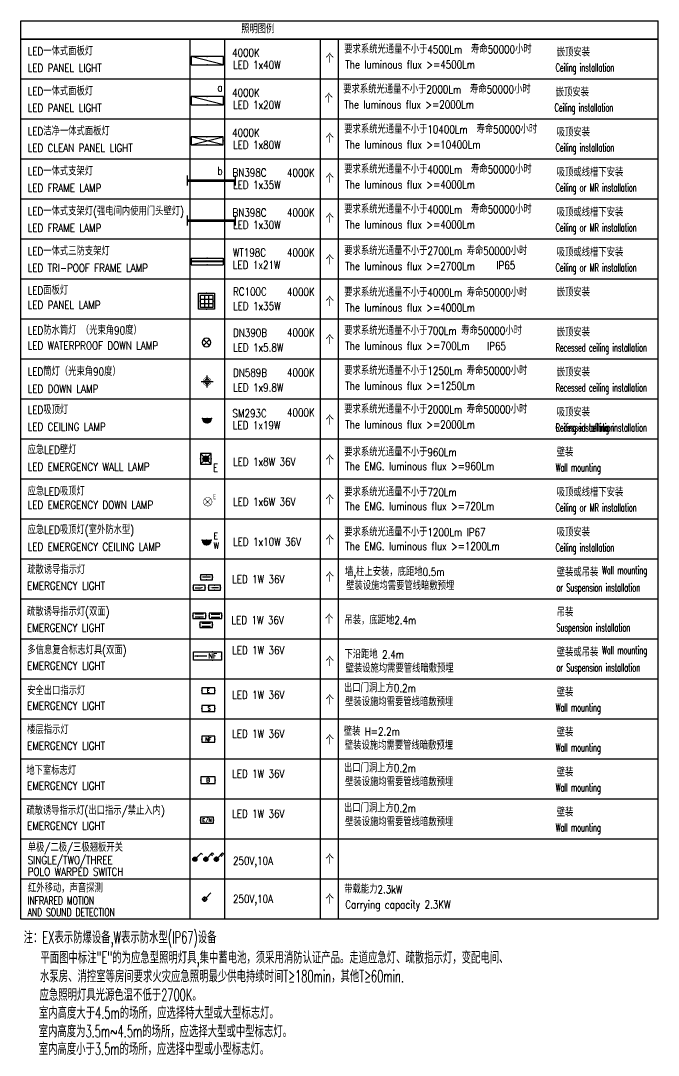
# Model space of a CAD drawing. Extents: x -621157 to 1764546, y -106808 to 741893.
# Drawn here: x -587097 to -563179, y 76664 to 115462 of the extents above; entities that cross this region are included whole.
import ezdxf
from ezdxf.enums import TextEntityAlignment as Align

# ---------------------------------------------------------------- set-up
doc = ezdxf.new("R2010")
doc.units = 0
doc.header["$LTSCALE"] = 1000
doc.header["$MEASUREMENT"] = 0
doc.linetypes.add('DASH', pattern=[0.35, 0.25, -0.1])
for name, color, linetype in [('-TEXT', 50, 'Continuous'), ('E-EQUIP-LGT', 3, 'Continuous'), ('EQUIP-照明', 3, 'Continuous'), ('I-equip', 3, 'Continuous'), ('I-LIGHT', 3, 'Continuous'), ('SIG_TEXT', 2, 'Continuous'), ('TEL_TEXT', 7, 'Continuous'), ('WIRE-照明', 4, 'Continuous'), ('设备-照明', 3, 'Continuous')]:
    doc.layers.add(name, color=color, linetype=linetype)
doc.styles.add('_TEL_DIM', font='SIMPLEX', dxfattribs={"width": 0.8, "height": 3.5, "bigfont": 'HZTXT'})
doc.styles.add('DIM_FONT', font='ROMANS', dxfattribs={"width": 0.8, "bigfont": 'HZDXC'})
doc.styles.add('HZTXT', font='romans.shx', dxfattribs={"width": 0.8, "bigfont": 'hzdxc.shx'})
doc.styles.get("Standard").update_dxf_attribs({"font": 'romans.shx', "bigfont": 'HZDXC.SHX'})
doc.styles.add('STYLE1', font='simhei.ttf')

# ---------------------------------------------------------------- blocks, each defined once
blk = doc.blocks.new('$equip$00001776')
for p, q in [((0.72, 0.66), (-0.72, 0.66)), ((-0.72, 0.66), (-0.72, 0)), ((-0.72, 0), (0.72, 0)), ((0.72, 0), (0.72, 0.66))]:
    blk.add_line(p, q)
for p in [(-0.72, 0.33), (0, 0.66), (0, 0), (0.72, 0.33)]:
    blk.add_point(p)
at = {"color": 7, "style": '_TEL_DIM'}
blk.add_attdef('$TEXT$', text='', height=0.4, dxfattribs=at).set_placement((0, 0.33), align=Align.MIDDLE_CENTER)
at = {"color": 7, "style": '_TEL_DIM', "flags": 1}
blk.add_attdef('A', text='', height=0.00002, dxfattribs=at).set_placement((0, 0), align=Align.MIDDLE_CENTER)
blk = doc.blocks.new('A$C151D1C80')
for p, q in [((1126, 0), (0, 0)), ((0, 0), (0, -330)), ((1126, -330), (1126, 0)), ((0, -330), (1126, -330)), ((594, -163), (1074, -163))]:
    blk.add_line(p, q)
for p in [(360, 0), (0, -165), (360, -330), (1126, -165)]:
    blk.add_point(p)
blk.add_solid([(954, -199), (1098, -163), (954, -127)])
at = {"color": 7, "style": '_TEL_DIM'}
blk.add_attdef('$TEXT$', text='', height=200, dxfattribs=at).set_placement((360, -165), align=Align.MIDDLE_CENTER)
at = {"color": 7, "style": '_TEL_DIM', "flags": 1}
blk.add_attdef('A', text='', height=0.01, dxfattribs=at).set_placement((360, -330), align=Align.MIDDLE_CENTER)
blk = doc.blocks.new('$equip$00001168')
blk.add_line((-0.5, 0), (0.5, 0))
blk.add_arc((0, 0), 0.5, 180, 0)
for p in [(-0.5, 0), (0, 0), (0.5, 0), (0, -0.5)]:
    blk.add_point(p)
for points in [[(0.43, -0.25), (-0.43, -0.25), (0.5, 0), (-0.5, 0)], [(0.25, -0.43), (-0.25, -0.43), (0.43, -0.25), (-0.43, -0.25)], [(0, -0.5), (0, -0.5), (0.25, -0.43), (-0.25, -0.43)]]:
    blk.add_solid(points)
at = {"flags": 9}
blk.add_attdef('A', (0, 0), '', height=0.00002, dxfattribs=at)
blk = doc.blocks.new('lightf')
at = {"layer": 'I-equip', "color": 7}
for p, q in [((38, -38), (-38, 38)), ((38, 38), (-38, -38))]:
    blk.add_line(p, q, dxfattribs=at)
at = {"layer": 'I-equip'}
blk.add_circle((0, 0), 54, dxfattribs=at)
blk = doc.blocks.new('$equip_U$00000103(3T96GD2-PC)')
for p, q in [((-1.2, 0.25), (1.2, 0.25)), ((-1.2, 0.25), (-1.2, -0.25)), ((1.2, 0.25), (1.2, -0.25)), ((-1.2, -0.25), (1.2, -0.25))]:
    blk.add_line(p, q)
at = {"const_width": 0.14}
blk.add_lwpolyline([(-1.2, 0), (1.2, 0)], dxfattribs=at)
for p in [(-1.2, 0), (0, 0.25), (1.2, 0), (0, -0.25)]:
    blk.add_point(p)
at = {"color": 7, "style": '_TEL_DIM', "flags": 1}
for tag in ['A', 'REMARK']:
    blk.add_attdef(tag, text='', height=0.00002, dxfattribs=at).set_placement((0, 0), align=Align.MIDDLE_CENTER)
blk = doc.blocks.new('$equip_U$00000113(3T96GD2-PC)')
blk.add_blockref('$equip_U$00000103(3T96GD2-PC)', (0, 0))
at = {"color": 7, "style": '_TEL_DIM', "flags": 1}
for tag in ['A', 'REMARK']:
    blk.add_attdef(tag, text='', height=0.00002, dxfattribs=at).set_placement((0, 0), align=Align.MIDDLE_CENTER)
blk = doc.blocks.new('$equip_U$00000128(7WHLKQ2-PC)')
blk.add_blockref('$equip_U$00000113(3T96GD2-PC)', (0, 0))
at = {"color": 7, "style": '_TEL_DIM', "flags": 1}
blk.add_attdef('A', text='', height=0.00002, dxfattribs=at).set_placement((0, 0), align=Align.MIDDLE_CENTER)
blk = doc.blocks.new('$equip$00001159')
at = {"color": 0}
blk.add_line((-1.476, 0), (2.124, 0), dxfattribs=at)
at = {"color": 0, "const_width": 0.21}
blk.add_lwpolyline([(-1.476, 0), (2.124, 0)], dxfattribs=at)
at = {"color": 0}
for points in [[(-1.476, 0.375), (-1.476, -0.375)], [(2.124, 0.375), (2.124, -0.375)]]:
    blk.add_lwpolyline(points, dxfattribs=at)
at = {"layer": 'EQUIP-照明', "color": 0}
blk.add_point((-0.276, 0), dxfattribs=at)
blk = doc.blocks.new('$equip$00001685')
for p, q in [((0.72, 0.6), (-0.72, 0.6)), ((-0.72, 0.6), (-0.72, 0)), ((-0.72, 0), (0.72, 0)), ((0.72, 0), (0.72, 0.6))]:
    blk.add_line(p, q)
at = {"color": 7}
blk.add_line((-0.48, 0.3), (0.48, 0.3), dxfattribs=at)
for p in [(-0.72, 0.3), (0, 0.6), (0, 0), (0.72, 0.3)]:
    blk.add_point(p)
for points in [[(-0.24, 0.23), (-0.53, 0.3), (-0.24, 0.37)], [(0.24, 0.23), (0.53, 0.3), (0.24, 0.37)]]:
    blk.add_solid(points)
at = {"layer": 'TEL_TEXT', "style": '_TEL_DIM', "flags": 1}
blk.add_attdef('A', text='', height=0.00002, dxfattribs=at).set_placement((0, 0), align=Align.MIDDLE_CENTER)
blk = doc.blocks.new('_LINKPT1')
blk.add_line((0, 0), (0, 0))
blk = doc.blocks.new('M_X2')
for p, q in [((0.15, 0.36), (0.63, 0.83)), ((0.63, 0.83), (0.77, 0.69))]:
    blk.add_line(p, q)
blk.add_circle((0, 0.21), 0.208)
for points in [[(-0.18, 0.31), (0.18, 0.31), (-0.21, 0.21), (0.21, 0.21)], [(-0.18, 0.1), (0.18, 0.1), (-0.21, 0.21), (0.21, 0.21)], [(-0.1, 0.39), (0.1, 0.39), (-0.18, 0.31), (0.18, 0.31)], [(-0.1, 0.03), (0.1, 0.03), (-0.18, 0.1), (0.18, 0.1)], [(0, 0.42), (0, 0.42), (-0.1, 0.39), (0.1, 0.39)], [(0, 0), (0, 0), (-0.1, 0.03), (0.1, 0.03)]]:
    blk.add_solid(points)
for p in [(-0.21, 0.21), (0, 0.42), (0.21, 0.21), (0, 0)]:
    blk.add_blockref('_LINKPT1', p)
at = {"width": 0.8, "flags": 9}
blk.add_attdef('A', (0, 0), '', height=0.00002, dxfattribs=at)
blk = doc.blocks.new('$equip$00001963')
for p, q in [((0.15, 0.36), (0.62, 0.83)), ((0.51, 0.72), (0.65, 0.58)), ((0.62, 0.83), (0.77, 0.69))]:
    blk.add_line(p, q)
blk.add_circle((0, 0.21), 0.208)
for p in [(-0.21, 0.21), (0, 0.42), (0, 0), (0.21, 0.21)]:
    blk.add_point(p)
for points in [[(-0.18, 0.31), (0.18, 0.31), (-0.21, 0.21), (0.21, 0.21)], [(-0.18, 0.1), (0.18, 0.1), (-0.21, 0.21), (0.21, 0.21)], [(-0.1, 0.39), (0.1, 0.39), (-0.18, 0.31), (0.18, 0.31)], [(-0.1, 0.03), (0.1, 0.03), (-0.18, 0.1), (0.18, 0.1)], [(0, 0.42), (0, 0.42), (-0.1, 0.39), (0.1, 0.39)], [(0, 0), (0, 0), (-0.1, 0.03), (0.1, 0.03)]]:
    blk.add_solid(points)
at = {"layer": 'TEL_TEXT', "style": '_TEL_DIM', "flags": 1}
blk.add_attdef('A', text='', height=0.00002, dxfattribs=at).set_placement((0, 0), align=Align.MIDDLE_CENTER)
blk = doc.blocks.new('$equip$00001964')
for p, q in [((0.15, 0.36), (0.62, 0.83)), ((0.4, 0.61), (0.54, 0.47)), ((0.51, 0.72), (0.65, 0.58)), ((0.62, 0.83), (0.77, 0.69))]:
    blk.add_line(p, q)
blk.add_circle((0, 0.21), 0.208)
for p in [(-0.21, 0.21), (0, 0.42), (0, 0), (0.21, 0.21)]:
    blk.add_point(p)
for points in [[(-0.18, 0.31), (0.18, 0.31), (-0.21, 0.21), (0.21, 0.21)], [(-0.18, 0.1), (0.18, 0.1), (-0.21, 0.21), (0.21, 0.21)], [(-0.1, 0.39), (0.1, 0.39), (-0.18, 0.31), (0.18, 0.31)], [(-0.1, 0.03), (0.1, 0.03), (-0.18, 0.1), (0.18, 0.1)], [(0, 0.42), (0, 0.42), (-0.1, 0.39), (0.1, 0.39)], [(0, 0), (0, 0), (-0.1, 0.03), (0.1, 0.03)]]:
    blk.add_solid(points)
at = {"layer": 'TEL_TEXT', "style": '_TEL_DIM', "flags": 1}
blk.add_attdef('A', text='', height=0.00002, dxfattribs=at).set_placement((0, 0), align=Align.MIDDLE_CENTER)
blk = doc.blocks.new('$equip_U$00000003(3T96GD2-PC)')
for p, q in [((-0.7, 0), (-0.7, -0.64)), ((0.7, 0), (-0.7, 0)), ((0.7, -0.64), (0.7, 0)), ((-0.7, -0.64), (0.7, -0.64))]:
    blk.add_line(p, q)
for p in [(0, 0), (-0.7, -0.32), (0, -0.64), (0.7, -0.32)]:
    blk.add_point(p)
at = {"width": 0.8}
blk.add_text('S', height=0.438, dxfattribs=at).set_placement((-0.08, -0.53))
at = {"style": '_TEL_DIM', "flags": 1}
blk.add_attdef('A', text='', height=0.00002, dxfattribs=at).set_placement((0, 0), align=Align.MIDDLE_CENTER)
blk = doc.blocks.new('$equip$00001216')
for p, q in [((-0.19, 0.13), (0.19, 0.28)), ((-0.08, 0.4), (0.08, 0.01)), ((0.15, 0.36), (0.62, 0.83))]:
    blk.add_line(p, q)
blk.add_circle((0, 0.21), 0.208)
for p in [(-0.21, 0.21), (0, 0.42), (0, 0), (0.21, 0.21)]:
    blk.add_point(p)
at = {"flags": 9}
blk.add_attdef('A', (0, 0), '', height=0.00002, dxfattribs=at)
blk = doc.blocks.new('$equip$00001167')
at = {"color": 0}
for p, q in [((-0.429, 0.429), (0.429, -0.429)), ((-0.429, -0.429), (0.429, 0.429))]:
    blk.add_line(p, q, dxfattribs=at)
blk.add_lwpolyline([(-0.5, 0.5), (-0.5, -0.5), (0.5, -0.5), (0.5, 0.5)], close=True, dxfattribs=at)
blk.add_circle((0, 0), 0.275, dxfattribs=at)
for p in [(-0.5, 0), (0, 0.5), (0.5, 0), (0, -0.5)]:
    blk.add_point(p, dxfattribs=at)
for points in [[(-0.238, 0.137), (0.238, 0.137), (-0.275, 0), (0.275, 0)], [(-0.238, -0.137), (0.238, -0.137), (-0.275, 0), (0.275, 0)], [(-0.137, 0.238), (0.137, 0.238), (-0.238, 0.137), (0.238, 0.137)], [(0, 0.275), (0, 0.275), (-0.137, 0.238), (0.137, 0.238)], [(-0.137, -0.238), (0.137, -0.238), (-0.238, -0.137), (0.238, -0.137)], [(0, -0.275), (0, -0.275), (-0.137, -0.238), (0.137, -0.238)]]:
    blk.add_solid(points, dxfattribs=at)
at = {"color": 0, "flags": 9}
blk.add_attdef('A', (0, 0), '', height=0.00002, dxfattribs=at)
blk = doc.blocks.new('G$CA8218DC1')
at = {"color": 3}
for p, q in [((0, 0), (0, -450)), ((188, 0), (0, 0)), ((188, -450), (188, 0)), ((94, -375), (94, -150)), ((0, -450), (188, -450))]:
    blk.add_line(p, q, dxfattribs=at)
for p in [(94, 0), (0, -225), (188, -225), (94, -450)]:
    blk.add_point(p, dxfattribs=at)
blk.add_solid([(116, -150), (94, -60), (71, -150)], dxfattribs=at)
at = {"layer": 'TEL_TEXT', "color": 3, "style": '_TEL_DIM', "flags": 1}
blk.add_attdef('A', text='', height=0.00625, rotation=90, dxfattribs=at).set_placement((188, -225), align=Align.MIDDLE_CENTER)
blk = doc.blocks.new('light')
at = {"layer": 'I-equip'}
for p, q in [((150, 0), (-150, 0)), ((0, -150), (0, 150))]:
    blk.add_line(p, q, dxfattribs=at)
at = {"layer": 'I-equip', "const_width": 10}
blk.add_lwpolyline([(0, 100, -1), (0, -100, -1), (0, 100, 0.377351)], format="xyb", dxfattribs=at)
at = {"layer": 'I-equip', "color": 7}
blk.add_circle((0, 0), 60, dxfattribs=at)
blk = doc.blocks.new('$equip$00001153')
for p, q in [((-0.5, 0.5), (0.5, 0.5)), ((-0.5, -0.5), (-0.5, 0.5)), ((-0.385, 0.385), (0.385, 0.385)), ((-0.385, -0.385), (-0.385, 0.385)), ((-0.385, 0.128), (0.385, 0.128)), ((-0.129, 0.385), (-0.129, -0.385)), ((0.128, 0.385), (0.128, -0.385)), ((0.385, 0.385), (0.385, -0.385)), ((0.5, 0.5), (0.5, -0.5)), ((0.5, -0.5), (-0.5, -0.5)), ((-0.385, -0.129), (0.385, -0.129)), ((0.385, -0.385), (-0.385, -0.385))]:
    blk.add_line(p, q)
for p in [(-0.5, 0), (0, 0.5), (0.5, 0), (0, -0.5)]:
    blk.add_point(p)
at = {"layer": 'TEL_TEXT', "style": '_TEL_DIM', "flags": 1}
blk.add_attdef('A', text='', height=0.00002, dxfattribs=at).set_placement((0, 0), align=Align.MIDDLE_CENTER)
blk = doc.blocks.new('$equip_U$00000130(3T96GD2-PC)')
at = {"color": 0}
blk.add_line((-1.2, 0.3), (1.2, -0.3), dxfattribs=at)
blk.add_lwpolyline([(-1.2, -0.3), (1.2, -0.3), (1.2, 0.3), (-1.2, 0.3)], close=True, dxfattribs=at)
for p in [(-1.2, 0), (0, 0.3), (1.2, 0), (0, -0.3)]:
    blk.add_point(p, dxfattribs=at)
at = {"color": 0, "style": '_TEL_DIM', "flags": 1}
for tag in ['A', 'REMARK']:
    blk.add_attdef(tag, text='', height=0.00002, dxfattribs=at).set_placement((0, 0), align=Align.MIDDLE_CENTER)
blk = doc.blocks.new('$equip_U$00000008(5LFD8Q2-PC)')
at = {"color": 3, "linetype": 'Continuous', "const_width": 0.0533}
blk.add_lwpolyline([(-0.48, 0, 1), (0.48, 0, 1)], format="xyb", close=True, dxfattribs=at)
for points in [[(-0.35, 0.33), (0.33, -0.33)], [(-0.35, -0.33), (-0.35, -0.33), (0.33, 0.33)]]:
    blk.add_lwpolyline(points, dxfattribs=at)
blk.add_point((-0.01, 0))
at = {"style": 'STYLE1', "width": 0.7}
blk.add_text('E', height=0.601, dxfattribs=at).set_placement((0.76, 0.28), align=Align.CENTER)
at = {"style": '_TEL_DIM', "flags": 1}
blk.add_attdef('A', text='', height=0.00002, dxfattribs=at).set_placement((0, 0), align=Align.MIDDLE_CENTER)
blk = doc.blocks.new('G$CFA7C4CF8')
at = {"color": 0}
blk.add_line((900, -225), (-900, 225), dxfattribs=at)
blk.add_lwpolyline([(900, 225), (-900, 225), (-900, -225), (900, -225)], close=True, dxfattribs=at)
blk.add_lwpolyline([(-900, -225), (900, 225)], dxfattribs=at)
for p in [(-15, 225), (-900, -4), (-15, -225), (900, -4)]:
    blk.add_point(p, dxfattribs=at)
at = {"color": 0, "style": '_TEL_DIM', "flags": 1}
for tag in ['A', 'REMARK']:
    blk.add_attdef(tag, text='', height=0.0153, rotation=180, dxfattribs=at).set_placement((-15, -4), align=Align.MIDDLE_CENTER)
blk = doc.blocks.new('A$C557E24D8')
at = {"color": 3}
for p, q in [((720, 0), (0, 0)), ((0, 0), (0, -300)), ((720, -300), (720, 0)), ((0, -300), (720, -300)), ((120, -71), (600, -71)), ((120, -236), (600, -236))]:
    blk.add_line(p, q, dxfattribs=at)
for p in [(360, 0), (0, -150), (360, -300), (720, -150)]:
    blk.add_point(p, dxfattribs=at)
for points in [[(240, -107), (96, -71), (240, -35)], [(240, -272), (96, -236), (240, -200)], [(480, -107), (624, -71), (480, -35)], [(480, -272), (624, -236), (480, -200)]]:
    blk.add_solid(points, dxfattribs=at)
at = {"color": 3, "flags": 9}
blk.add_attdef('A', (360, 0), '', height=0.01, dxfattribs=at)
blk = doc.blocks.new('A$C75FE1A9A')
at = {"color": 3}
for p, q in [((720, 0), (0, 0)), ((0, 0), (0, -300)), ((720, -300), (720, 0)), ((0, -300), (720, -300)), ((120, -71), (600, -71)), ((120, -236), (600, -236))]:
    blk.add_line(p, q, dxfattribs=at)
for p in [(360, 0), (0, -150), (360, -300), (720, -150)]:
    blk.add_point(p, dxfattribs=at)
for points in [[(480, -107), (624, -71), (480, -35)], [(480, -272), (624, -236), (480, -200)]]:
    blk.add_solid(points, dxfattribs=at)
at = {"color": 3, "width": 1, "flags": 9}
blk.add_attdef('A', (360, 0), '', height=0.01, dxfattribs=at)

msp = doc.modelspace()

# ---------------------------------------------------------------- linework, layer by layer
at = {"layer": 'SIG_TEXT'}
for p, q in [((-587097, 115462), (-563179, 115462)), ((-563179, 114769), (-587097, 114769)), ((-587097, 114769), (-563179, 114769)), ((-580757, 114769), (-580757, 81769)), ((-579455, 114769), (-579455, 81769)), ((-575857, 114769), (-575857, 81769)), ((-575193, 114769), (-575193, 81769)), ((-563179, 113269), (-587097, 113269)), ((-563179, 113269), (-587097, 113269)), ((-575193, 113269), (-575193, 92269)), ((-563179, 111769), (-587097, 111769)), ((-563179, 110269), (-587097, 110269)), ((-563179, 108769), (-587097, 108769)), ((-563179, 107269), (-587097, 107269)), ((-563179, 105769), (-587097, 105769)), ((-563179, 104269), (-587097, 104269)), ((-563179, 102769), (-587097, 102769)), ((-563179, 102769), (-587097, 102769)), ((-563179, 101269), (-587097, 101269)), ((-563179, 101269), (-587097, 101269)), ((-563179, 99769), (-587097, 99769)), ((-563179, 98269), (-587097, 98269)), ((-563179, 96769), (-587097, 96769)), ((-563179, 95269), (-587097, 95269)), ((-563179, 93769), (-587097, 93769)), ((-563179, 92269), (-587097, 92269)), ((-563179, 90769), (-587097, 90769)), ((-563179, 89269), (-587097, 89269)), ((-563179, 87769), (-587097, 87769)), ((-563179, 86269), (-587097, 86269)), ((-563179, 84769), (-587097, 84769)), ((-563179, 83269), (-587097, 83269)), ((-563179, 81769), (-587097, 81769))]:
    msp.add_line(p, q, dxfattribs=at)
for points in [[(-587097, 81769), (-587097, 115462)], [(-563179, 81769), (-563179, 115462)]]:
    msp.add_lwpolyline(points, dxfattribs=at)

# ---------------------------------------------------------------- block references
at = {"layer": 'E-EQUIP-LGT', "xscale": 333.3333333333721, "yscale": 333.3333333333721, "zscale": 333.3333333333791}
msp.add_blockref('$equip$00001776', (-580056, 88406), dxfattribs=at).add_auto_attribs({'$TEXT$': 'NF'})
at = {"layer": 'EQUIP-照明', "color": 130, "linetype": 'DASH', "xscale": 500, "yscale": 500, "zscale": 500}
for p in [(-580112, 109466), (-580112, 107966)]:
    msp.add_blockref('$equip$00001159', p, dxfattribs=at)
at = {"layer": 'EQUIP-照明'}
for name, p, xscale, yscale, zscale in [('$equip_U$00000128(7WHLKQ2-PC)', (-580101, 106434), 500.0000000023283, 500.0000000022701, 500.0000000022737), ('$equip$00001153', (-580124, 104939), 600.000000002794, 600.0000000027358, 600.0000000027285), ('$equip$00001168', (-580107, 100542), 333.3333333332557, 333.3333333333721, 333.3333333333333), ('$equip_U$00000008(5LFD8Q2-PC)', (-580080, 97422), 333.3333333339542, 333.3333333332557, 333.3333333333333), ('$equip$00001168', (-580124, 95977), 333.3333333332557, 333.3333333333721, 333.3333333333333), ('$equip_U$00000003(3T96GD2-PC)', (-580056, 89779), 342.8571428591385, 342.8571428591385, 342.8571428591766), ('M_X2', (-580563, 83938), 375, 375, 375), ('$equip$00001963', (-580151, 83938), 376.3521634615026, 376.3521634615026, 376.3521634615026), ('$equip$00001964', (-579756, 83938), 376.3521634615026, 376.3521634615026, 376.3521634615026), ('$equip$00001216', (-580196, 82440), 375, 375, 375)]:
    msp.add_blockref(name, p, dxfattribs=dict(at, xscale=xscale, yscale=yscale, zscale=zscale))
at = {"layer": 'EQUIP-照明', "color": 1, "xscale": 400, "yscale": 400, "zscale": 400}
msp.add_blockref('$equip$00001167', (-580150, 99032), dxfattribs=at)
at = {"layer": 'EQUIP-照明', "xscale": 312.5015625001397, "yscale": 312.5015625000233, "zscale": 312.5015625000621, "rotation": 180}
msp.add_blockref('$equip$00001685', (-580122, 94685), dxfattribs=at)
at = {"layer": 'EQUIP-照明'}
ref = msp.add_blockref('A$C151D1C80', (-579559, 91789), dxfattribs=dict(at, xscale=-0.9350649348925799, yscale=0.9350649348925799, zscale=0.9350649348985371))
ref.add_attrib('$TEXT$', 'NF', dxfattribs={"layer": '0', "color": 7, "height": 187, "style": '_TEL_DIM'}).set_placement((-579896, 91635), align=Align.MIDDLE_CENTER)
for p, xscale, yscale, zscale, values in [((-580056, 90230), 333.3333333332557, 333.3333333333721, 333.3333333333333, {'$TEXT$': 'E'}), ((-580067, 86860), 375, 375, 375, {'$TEXT$': 'B'}), ((-580106, 85372), 333.3333333333333, 333.3333333333333, 333.3333333348492, {'$TEXT$': 'E/N'})]:
    msp.add_blockref('$equip$00001776', p, dxfattribs=dict(at, xscale=xscale, yscale=yscale, zscale=zscale)).add_auto_attribs(values)
at = {"layer": 'I-equip', "xscale": -1.5, "yscale": 1.5, "zscale": 1.500000000006821}
msp.add_blockref('light', (-580105, 101931), dxfattribs=at)
at = {"layer": 'I-LIGHT', "extrusion": (0, 0, -1), "xscale": 2.990432046120986, "yscale": 2.990432045888156, "zscale": -2.990432045159885}
msp.add_blockref('lightf', (580125, 103394), dxfattribs=at)
at = {"layer": 'WIRE-照明'}
for p, rotation in [((-580177, 94294), 270), ((-580053, 94102), 89.99999999999999)]:
    msp.add_blockref('G$CA8218DC1', p, dxfattribs=dict(at, rotation=rotation))
at = {"layer": 'WIRE-照明', "xscale": 0.6666666666666666, "yscale": 0.6666666666666666, "zscale": 0.6666666666666666, "rotation": 180}
msp.add_blockref('A$C75FE1A9A', (-580157, 93048), dxfattribs=at)
at = {"layer": 'WIRE-照明', "xscale": 0.6666666666666666, "yscale": 0.6666666666666666, "zscale": 0.6666666666666666}
for name, p in [('A$C75FE1A9A', (-580031, 93248)), ('A$C557E24D8', (-580377, 92910))]:
    msp.add_blockref(name, p, dxfattribs=at)
at = {"layer": '设备-照明', "xscale": 508.3333333335132, "yscale": 508.3333333335132, "zscale": 508.3333333335132, "rotation": 180}
for p in [(-580096, 113965), (-580096, 112465)]:
    msp.add_blockref('$equip_U$00000130(3T96GD2-PC)', p, dxfattribs=at)
at = {"layer": '设备-照明', "xscale": 0.6666666666666666, "yscale": 0.6666666666666666, "zscale": 0.6666666666666666}
msp.add_blockref('G$CFA7C4CF8', (-580104, 110960), dxfattribs=at)

# ---------------------------------------------------------------- texts
at = {"layer": '-TEXT', "style": 'HZTXT', "width": 0.8}
for s, p in [('E', (-579856, 96023, -16)), ('W', (-579856, 95656, -16))]:
    msp.add_text(s, height=233, dxfattribs=at).set_placement(p)
at = {"layer": 'SIG_TEXT'}
for s, height, style, width, p in [('照明图例', 300, 'DIM_FONT', 0.8, (-578827, 114995)), ('LED一体式面板灯', 300, 'DIM_FONT', 0.8, (-586838, 114164)), ('要求系统光通量不小于4500Lm  寿命50000小时', 300, 'DIM_FONT', 0.8, (-574960, 114237)), ('嵌顶安装', 300, 'DIM_FONT', 0.8, (-566989, 114123)), ('4000K', 300, 'DIM_FONT', 0.8, (-579166, 114112)), ('个', 300, 'DIM_FONT', 0.8, (-575662, 113887)), ('LED PANEL LIGHT', 300, 'DIM_FONT', 0.8, (-586838, 113538)), ('LED 1x40W', 300, 'DIM_FONT', 0.8, (-579133, 113652)), ('The luminous flux >=4500Lm', 300, 'DIM_FONT', 0.8, (-574919, 113667)), ('Ceiling installation', 300, 'DIM_FONT', 0.6, (-567030, 113553)), ('LED一体式面板灯', 300, 'DIM_FONT', 0.8, (-586838, 112664)), ('a', 300, 'HZTXT', 0.8, (-579714, 112810)), ('4000K', 300, 'DIM_FONT', 0.8, (-579166, 112612)), ('要求系统光通量不小于2000Lm  寿命50000小时', 300, 'DIM_FONT', 0.8, (-574998, 112737)), ('嵌顶安装', 300, 'DIM_FONT', 0.8, (-567027, 112623)), ('个', 300, 'DIM_FONT', 0.8, (-575699, 112387)), ('LED PANEL LIGHT', 300, 'DIM_FONT', 0.8, (-586838, 112038)), ('LED 1x20W', 300, 'DIM_FONT', 0.8, (-579133, 112152)), ('The luminous flux >=2000Lm', 300, 'DIM_FONT', 0.8, (-574956, 112167)), ('Ceiling installation', 300, 'DIM_FONT', 0.6, (-567068, 112053)), ('LED洁净一体式面板灯', 300, 'DIM_FONT', 0.8, (-586838, 111164)), ('4000K', 300, 'DIM_FONT', 0.8, (-579166, 111112)), ('要求系统光通量不小于10400Lm  寿命50000小时', 300, 'DIM_FONT', 0.8, (-574960, 111237)), ('吸顶安装', 300, 'DIM_FONT', 0.8, (-566989, 111123)), ('个', 300, 'DIM_FONT', 0.8, (-575662, 110887)), ('The luminous flux >=10400Lm', 300, 'DIM_FONT', 0.8, (-574919, 110667)), ('LED CLEAN PANEL LIGHT', 300, 'DIM_FONT', 0.8, (-586838, 110538)), ('LED 1x80W', 300, 'DIM_FONT', 0.8, (-579133, 110652)), ('Ceiling installation', 300, 'DIM_FONT', 0.6, (-567030, 110553)), ('LED一体式支架灯', 300, 'DIM_FONT', 0.8, (-586838, 109664)), ('b', 300, 'HZTXT', 0.8, (-579714, 109680)), ('BN398C', 300, 'DIM_FONT', 0.8, (-579150, 109615)), ('4000K', 300, 'DIM_FONT', 0.8, (-577106, 109612)), ('要求系统光通量不小于4000Lm  寿命50000小时', 300, 'DIM_FONT', 0.8, (-574960, 109737)), ('吸顶或线槽下安装', 300, 'DIM_FONT', 0.8, (-566989, 109623)), ('LED 1x35W', 300, 'DIM_FONT', 0.8, (-579133, 109152)), ('个', 300, 'DIM_FONT', 0.8, (-575662, 109387)), ('The luminous flux >=4000Lm', 300, 'DIM_FONT', 0.8, (-574919, 109167)), ('LED FRAME LAMP', 300, 'DIM_FONT', 0.8, (-586838, 109038)), ('Ceiling or MR installation', 300, 'DIM_FONT', 0.6, (-567030, 109053)), ('LED一体式支架灯(强电间内使用门头壁灯)', 300, 'DIM_FONT', 0.8, (-586838, 108164)), ('BN398C', 300, 'DIM_FONT', 0.8, (-579150, 108115)), ('4000K', 300, 'DIM_FONT', 0.8, (-577106, 108117)), ('要求系统光通量不小于4000Lm  寿命50000小时', 300, 'DIM_FONT', 0.8, (-574960, 108237)), ('吸顶或线槽下安装', 300, 'DIM_FONT', 0.8, (-566989, 108123)), ('LED 1x30W', 300, 'DIM_FONT', 0.8, (-579133, 107652)), ('个', 300, 'DIM_FONT', 0.8, (-575662, 107887)), ('The luminous flux >=4000Lm', 300, 'DIM_FONT', 0.8, (-574919, 107667)), ('Ceiling or MR installation', 300, 'DIM_FONT', 0.6, (-567030, 107553)), ('LED FRAME LAMP', 300, 'DIM_FONT', 0.8, (-586838, 107538)), ('LED一体式三防支架灯', 300, 'DIM_FONT', 0.8, (-586838, 106664)), ('WT198C', 300, 'DIM_FONT', 0.8, (-579139, 106618)), ('4000K', 300, 'DIM_FONT', 0.8, (-577106, 106617)), ('要求系统光通量不小于2700Lm 寿命50000小时', 300, 'DIM_FONT', 0.8, (-574960, 106680)), ('吸顶或线槽下安装', 300, 'DIM_FONT', 0.8, (-566989, 106623)), ('LED TRI-POOF FRAME LAMP', 300, 'DIM_FONT', 0.8, (-586838, 106038)), ('LED 1x21W', 300, 'DIM_FONT', 0.8, (-579139, 106151)), ('个', 300, 'DIM_FONT', 0.8, (-575662, 106330)), ('The luminous flux >=2700Lm', 300, 'DIM_FONT', 0.8, (-574919, 106111)), ('IP65', 300, 'DIM_FONT', 0.8, (-569255, 106139)), ('Ceiling or MR installation', 300, 'DIM_FONT', 0.6, (-567030, 106053)), ('LED面板灯', 300, 'DIM_FONT', 0.8, (-586838, 105194)), ('RC100C', 300, 'DIM_FONT', 0.8, (-579132, 105152)), ('4000K', 300, 'DIM_FONT', 0.8, (-577106, 105140)), ('要求系统光通量不小于4000Lm 寿命50000小时', 300, 'DIM_FONT', 0.8, (-574960, 105120)), ('嵌顶安装', 300, 'DIM_FONT', 0.8, (-566989, 105123)), ('LED PANEL LAMP', 300, 'DIM_FONT', 0.8, (-586838, 104651)), ('LED 1x35W', 300, 'DIM_FONT', 0.8, (-579133, 104611)), ('个', 300, 'DIM_FONT', 0.8, (-575662, 104770)), ('The luminous flux >=4000Lm', 300, 'DIM_FONT', 0.8, (-574919, 104551)), ('LED防水筒灯 （光束角90度）', 300, 'DIM_FONT', 0.8, (-586838, 103696)), ('要求系统光通量不小于700Lm 寿命50000小时', 300, 'DIM_FONT', 0.8, (-574960, 103687)), ('DN390B', 300, 'DIM_FONT', 0.8, (-579131, 103610)), ('4000K', 300, 'DIM_FONT', 0.8, (-577106, 103617)), ('个', 300, 'DIM_FONT', 0.8, (-575662, 103337)), ('嵌顶安装', 300, 'DIM_FONT', 0.8, (-566989, 103623)), ('LED WATERPROOF DOWN LAMP', 300, 'DIM_FONT', 0.8, (-586838, 103128)), ('LED 1x5.8W', 300, 'DIM_FONT', 0.8, (-579133, 103052)), ('The luminous flux >=700Lm', 300, 'DIM_FONT', 0.8, (-574919, 103118)), ('IP65', 300, 'DIM_FONT', 0.8, (-569602, 103110)), ('Recessed ceiling installation', 300, 'DIM_FONT', 0.6, (-567030, 103053)), ('LED筒灯（光束角90度）', 300, 'DIM_FONT', 0.8, (-586838, 102151)), ('要求系统光通量不小于1250Lm 寿命50000小时', 300, 'DIM_FONT', 0.8, (-574960, 102187)), ('嵌顶安装', 300, 'DIM_FONT', 0.8, (-566989, 102123)), ('DN589B', 300, 'DIM_FONT', 0.8, (-579131, 102110)), ('4000K', 300, 'DIM_FONT', 0.8, (-577106, 102117)), ('LED DOWN LAMP', 300, 'DIM_FONT', 0.8, (-586838, 101505)), ('LED 1x9.8W', 300, 'DIM_FONT', 0.8, (-579133, 101552)), ('The luminous flux >=1250Lm', 300, 'DIM_FONT', 0.8, (-574919, 101618)), ('Recessed ceiling installation', 300, 'DIM_FONT', 0.6, (-567030, 101553)), ('LED吸顶灯', 300, 'DIM_FONT', 0.8, (-586838, 100715)), ('SM293C', 300, 'DIM_FONT', 0.8, (-579153, 100589)), ('4000K', 300, 'DIM_FONT', 0.8, (-577106, 100617)), ('要求系统光通量不小于2000Lm 寿命50000小时', 300, 'DIM_FONT', 0.8, (-574960, 100737)), ('吸顶安装', 300, 'DIM_FONT', 0.8, (-566989, 100623)), ('个', 300, 'DIM_FONT', 0.8, (-575662, 100316)), ('LED CEILING LAMP', 300, 'DIM_FONT', 0.8, (-586838, 100083)), ('LED 1x19W', 300, 'DIM_FONT', 0.8, (-579139, 100142)), ('The luminous flux >=2000Lm', 300, 'DIM_FONT', 0.8, (-574919, 100167)), ('Ceiling installation', 300, 'DIM_FONT', 0.6, (-567030, 100053)), ('Recessed ceiling installation', 300, 'DIM_FONT', 0.6, (-567030, 100053)), ('应急LED壁灯', 300, 'DIM_FONT', 0.8, (-586838, 99215)), ('要求系统光通量不小于960Lm', 300, 'DIM_FONT', 0.8, (-574960, 99130)), ('壁装', 300, 'DIM_FONT', 0.8, (-566989, 99123)), ('LED 1x8W 36V', 300, 'DIM_FONT', 0.8, (-579133, 98773)), ('个', 300, 'DIM_FONT', 0.8, (-575662, 98816)), ('LED EMERGENCY WALL LAMP', 300, 'DIM_FONT', 0.8, (-586838, 98583)), ('E', 300, 'DIM_FONT', 0.8, (-579883, 98550)), ('The EMG. luminous flux >=960Lm', 300, 'DIM_FONT', 0.8, (-574919, 98608)), ('Wall mounting', 300, 'DIM_FONT', 0.6, (-567030, 98553)), ('应急LED吸顶灯', 300, 'DIM_FONT', 0.8, (-586838, 97662)), ('要求系统光通量不小于720Lm', 300, 'DIM_FONT', 0.8, (-574960, 97630)), ('吸顶或线槽下安装', 300, 'DIM_FONT', 0.8, (-566989, 97623)), ('LED EMERGENCY DOWN LAMP', 300, 'DIM_FONT', 0.8, (-586838, 97155)), ('LED 1x6W 36V', 300, 'DIM_FONT', 0.8, (-579133, 97273)), ('个', 300, 'DIM_FONT', 0.8, (-575662, 97335)), ('The EMG. luminous flux >=720Lm', 300, 'DIM_FONT', 0.8, (-574919, 97108)), ('Ceiling or MR installation', 300, 'DIM_FONT', 0.6, (-567030, 97053)), ('应急LED吸顶灯(室外防水型)', 300, 'DIM_FONT', 0.8, (-586838, 96215)), ('要求系统光通量不小于1200Lm IP67', 300, 'DIM_FONT', 0.8, (-574960, 96130)), ('吸顶安装', 300, 'DIM_FONT', 0.8, (-566989, 96123)), ('LED EMERGENCY CEILING LAMP', 300, 'DIM_FONT', 0.8, (-586838, 95583)), ('LED 1x10W 36V', 300, 'DIM_FONT', 0.8, (-579133, 95773)), ('个', 300, 'DIM_FONT', 0.8, (-575662, 95816)), ('The EMG. luminous flux >=1200Lm', 300, 'DIM_FONT', 0.8, (-574919, 95608)), ('Ceiling installation', 300, 'DIM_FONT', 0.6, (-567030, 95553)), ('疏散诱导指示灯', 300, 'DIM_FONT', 0.8, (-586856, 94717)), ('个', 300, 'DIM_FONT', 0.8, (-575662, 94431)), ('墙,柱上安装，底距地0.5m', 300, 'DIM_FONT', 0.8, (-574930, 94640)), ('壁装或吊装', 300, 'DIM_FONT', 0.8, (-566989, 94623)), ('Wall mounting', 300, 'DIM_FONT', 0.6, (-565294, 94711)), ('EMERGENCY LIGHT', 300, 'DIM_FONT', 0.8, (-586856, 94120)), ('LED 1W 36V', 300, 'DIM_FONT', 0.8, (-579167, 94365)), ('壁装设施均需要管线暗敷预埋', 300, 'DIM_FONT', 0.8, (-574888, 94118)), ('or Suspension installation', 300, 'DIM_FONT', 0.6, (-567000, 94053)), ('疏散诱导指示灯(双面)', 300, 'DIM_FONT', 0.8, (-586861, 93147)), ('LED 1W 36V', 300, 'DIM_FONT', 0.8, (-579190, 92835)), ('个', 300, 'DIM_FONT', 0.8, (-575685, 92853)), ('吊装，底距地2.4m', 300, 'DIM_FONT', 0.8, (-574953, 92826)), ('吊装', 300, 'DIM_FONT', 0.8, (-566989, 93123)), ('EMERGENCY LIGHT', 300, 'DIM_FONT', 0.8, (-586861, 92550)), ('Suspension installation', 300, 'DIM_FONT', 0.6, (-567000, 92553)), ('多信息复合标志灯具(双面)', 300, 'DIM_FONT', 0.8, (-586848, 91704)), ('LED 1W 36V', 300, 'DIM_FONT', 0.8, (-579167, 91704)), ('壁装或吊装', 300, 'DIM_FONT', 0.8, (-566989, 91623)), ('Wall mounting', 300, 'DIM_FONT', 0.6, (-565294, 91711)), ('个', 300, 'DIM_FONT', 0.8, (-575662, 91270)), ('下沿距地 2.4m', 300, 'DIM_FONT', 0.8, (-574952, 91544)), ('EMERGENCY LIGHT', 300, 'DIM_FONT', 0.8, (-586856, 91120)), ('壁装设施均需要管线暗敷预埋', 300, 'DIM_FONT', 0.8, (-574910, 91022)), ('or Suspension installation', 300, 'DIM_FONT', 0.6, (-567000, 91053)), ('安全出口指示灯', 300, 'DIM_FONT', 0.8, (-586857, 90180)), ('出口门洞上方0.2m', 300, 'DIM_FONT', 0.8, (-574970, 90284)), ('壁装', 300, 'DIM_FONT', 0.8, (-566989, 90123)), ('LED 1W 36V', 300, 'DIM_FONT', 0.8, (-579167, 90027)), ('个', 300, 'DIM_FONT', 0.8, (-575662, 89830)), ('壁装设施均需要管线暗敷预埋', 300, 'DIM_FONT', 0.8, (-574929, 89762)), ('EMERGENCY LIGHT', 300, 'DIM_FONT', 0.8, (-586856, 89620)), ('Wall mounting', 300, 'DIM_FONT', 0.6, (-567030, 89553)), ('楼层指示灯', 300, 'DIM_FONT', 0.8, (-586856, 88717)), ('LED 1W 36V', 300, 'DIM_FONT', 0.8, (-579167, 88574)), ('壁装 H=2.2m', 300, 'DIM_FONT', 0.8, (-574977, 88654)), ('壁装', 300, 'DIM_FONT', 0.8, (-566989, 88623)), ('个', 300, 'DIM_FONT', 0.8, (-575662, 88330)), ('壁装设施均需要管线暗敷预埋', 300, 'DIM_FONT', 0.8, (-574936, 88132)), ('EMERGENCY LIGHT', 300, 'DIM_FONT', 0.8, (-586856, 88120)), ('Wall mounting', 300, 'DIM_FONT', 0.6, (-567030, 88053)), ('地下室标志灯', 300, 'DIM_FONT', 0.8, (-586886, 87188)), ('LED 1W 36V', 300, 'DIM_FONT', 0.8, (-579167, 87074)), ('出口门洞上方0.2m', 300, 'DIM_FONT', 0.8, (-574970, 87284)), ('壁装', 300, 'DIM_FONT', 0.8, (-566989, 87123)), ('EMERGENCY LIGHT', 300, 'DIM_FONT', 0.8, (-586856, 86620)), ('壁装设施均需要管线暗敷预埋', 300, 'DIM_FONT', 0.8, (-574929, 86762)), ('Wall mounting', 300, 'DIM_FONT', 0.6, (-567030, 86553)), ('疏散诱导指示灯(出口指示/禁止入内)', 300, 'DIM_FONT', 0.8, (-586886, 85688)), ('LED 1W 36V', 300, 'DIM_FONT', 0.8, (-579167, 85574)), ('出口门洞上方0.2m', 300, 'DIM_FONT', 0.8, (-574970, 85784)), ('壁装', 300, 'DIM_FONT', 0.8, (-566989, 85623)), ('EMERGENCY LIGHT', 300, 'DIM_FONT', 0.8, (-586856, 85120)), ('壁装设施均需要管线暗敷预埋', 300, 'DIM_FONT', 0.8, (-574929, 85262)), ('Wall mounting', 300, 'DIM_FONT', 0.6, (-567030, 85053)), ('单极/二极/三极翘板开关', 300, 'DIM_FONT', 0.8, (-586834, 84303)), ('SINGLE/TWO/THREE', 300, 'DIM_FONT', 0.8, (-586834, 83835)), ('250V,10A', 300, 'DIM_FONT', 0.8, (-579133, 83809)), ('个', 300, 'DIM_FONT', 0.8, (-575662, 83853)), ('个', 300, 'DIM_FONT', 0.8, (-575662, 83853)), ('POLO WARPED SWITCH', 300, 'DIM_FONT', 0.8, (-586834, 83399)), ('红外移动，声音探测', 300, 'DIM_FONT', 0.8, (-586825, 82778)), ('带载能力2.3kW', 300, 'DIM_FONT', 0.8, (-574960, 82737)), ('250V,10A', 300, 'DIM_FONT', 0.8, (-579133, 82378)), ('个', 300, 'DIM_FONT', 0.8, (-575662, 82353)), ('INFRARED MOTION', 300, 'DIM_FONT', 0.7, (-586841, 82314)), ('Carrying capacity 2.3KW ', 300, 'DIM_FONT', 0.8, (-574919, 82167)), ('AND SOUND DETECTION', 300, 'DIM_FONT', 0.7, (-586841, 81878)), ('注：EX表示防爆设备,W表示防水型(IP67)设备', 450, 'DIM_FONT', 0.6, (-586984, 80861)), ('平面图中标注"E"的为应急型照明灯具,集中蓄电池，须采用消防认证产品。走道应急灯、疏散指示灯，变配电间、', 450, 'DIM_FONT', 0.6, (-586356, 80104)), ('水泵房、消控室等房间要求火灾应急照明最少供电持续时间T≥180min，其他T≥60min.', 450, 'DIM_FONT', 0.6, (-586370, 79402)), ('应急照明灯具光源色温不低于2700K。', 450, 'DIM_FONT', 0.6, (-586391, 78705)), ('室内高度大于4.5m的场所，应选择特大型或大型标志灯。', 450, 'DIM_FONT', 0.6, (-586413, 78032)), ('室内高度为3.5m~4.5m的场所，应选择大型或中型标志灯。', 450, 'DIM_FONT', 0.6, (-586421, 77338)), ('室内高度小于3.5m的场所，应选择中型或小型标志灯。', 450, 'DIM_FONT', 0.6, (-586420, 76678))]:
    msp.add_text(s, height=height, dxfattribs=dict(at, style=style, width=width)).set_placement(p)

doc.saveas('drawing.dxf')
